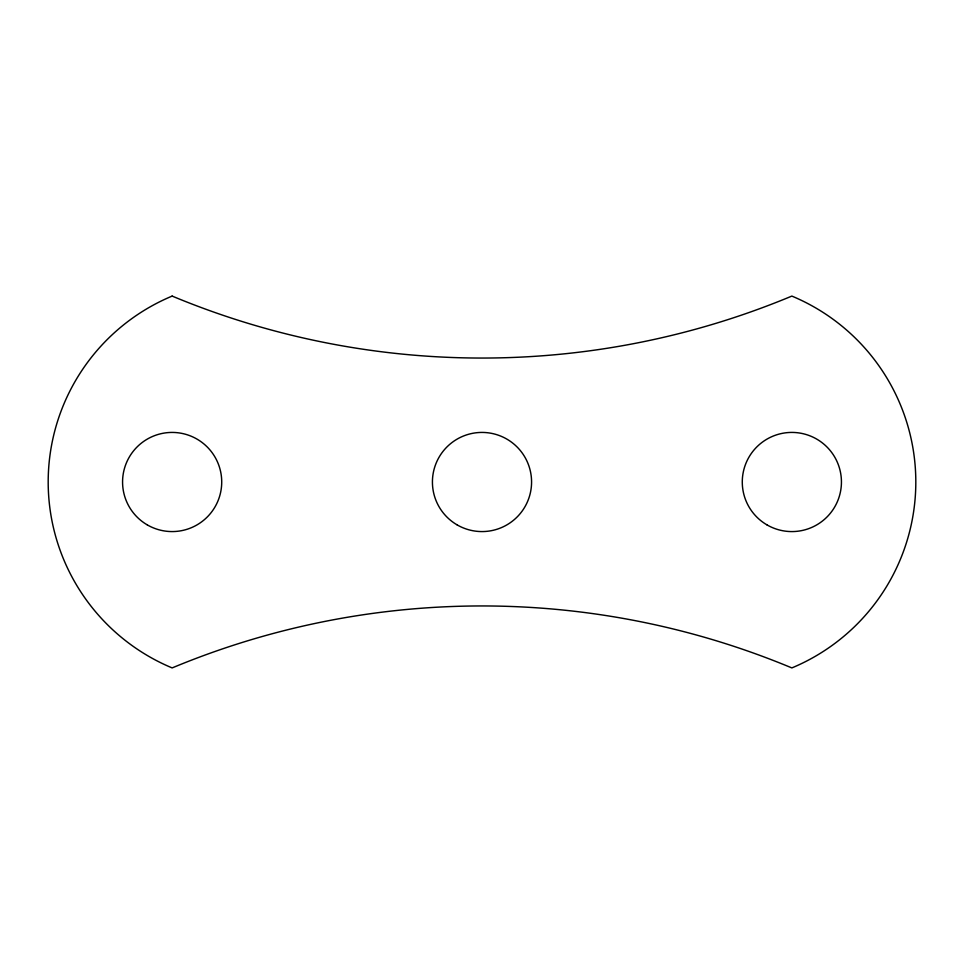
<?xml version="1.0" encoding="UTF-8"?>
<svg xmlns="http://www.w3.org/2000/svg" width="964" height="964" viewBox="0 0 964 964"><rect width="100%" height="100%" fill="white"/><g stroke="black" fill="none" stroke-linecap="round" stroke-linejoin="round"><path stroke-width="1.45" d="M172.146 296.081A201.404 201.404 0 0 0 172.146 667.919A805.627 805.627 0 0 1 791.854 667.919A201.404 201.404 0 0 0 791.854 296.081A805.627 805.627 0 0 1 172.146 296.081M147.359 524.934A49.574 49.574 0 0 0 221.72 482A49.574 49.574 0 0 0 147.359 439.066A49.574 49.574 0 0 0 147.359 524.934M457.213 524.934A49.574 49.574 0 0 0 531.574 482A49.574 49.574 0 0 0 457.213 439.066A49.574 49.574 0 0 0 457.213 524.934M767.067 524.934A49.574 49.574 0 0 0 841.439 482A49.574 49.574 0 0 0 767.067 439.066A49.574 49.574 0 0 0 767.067 524.934"/></g></svg>
